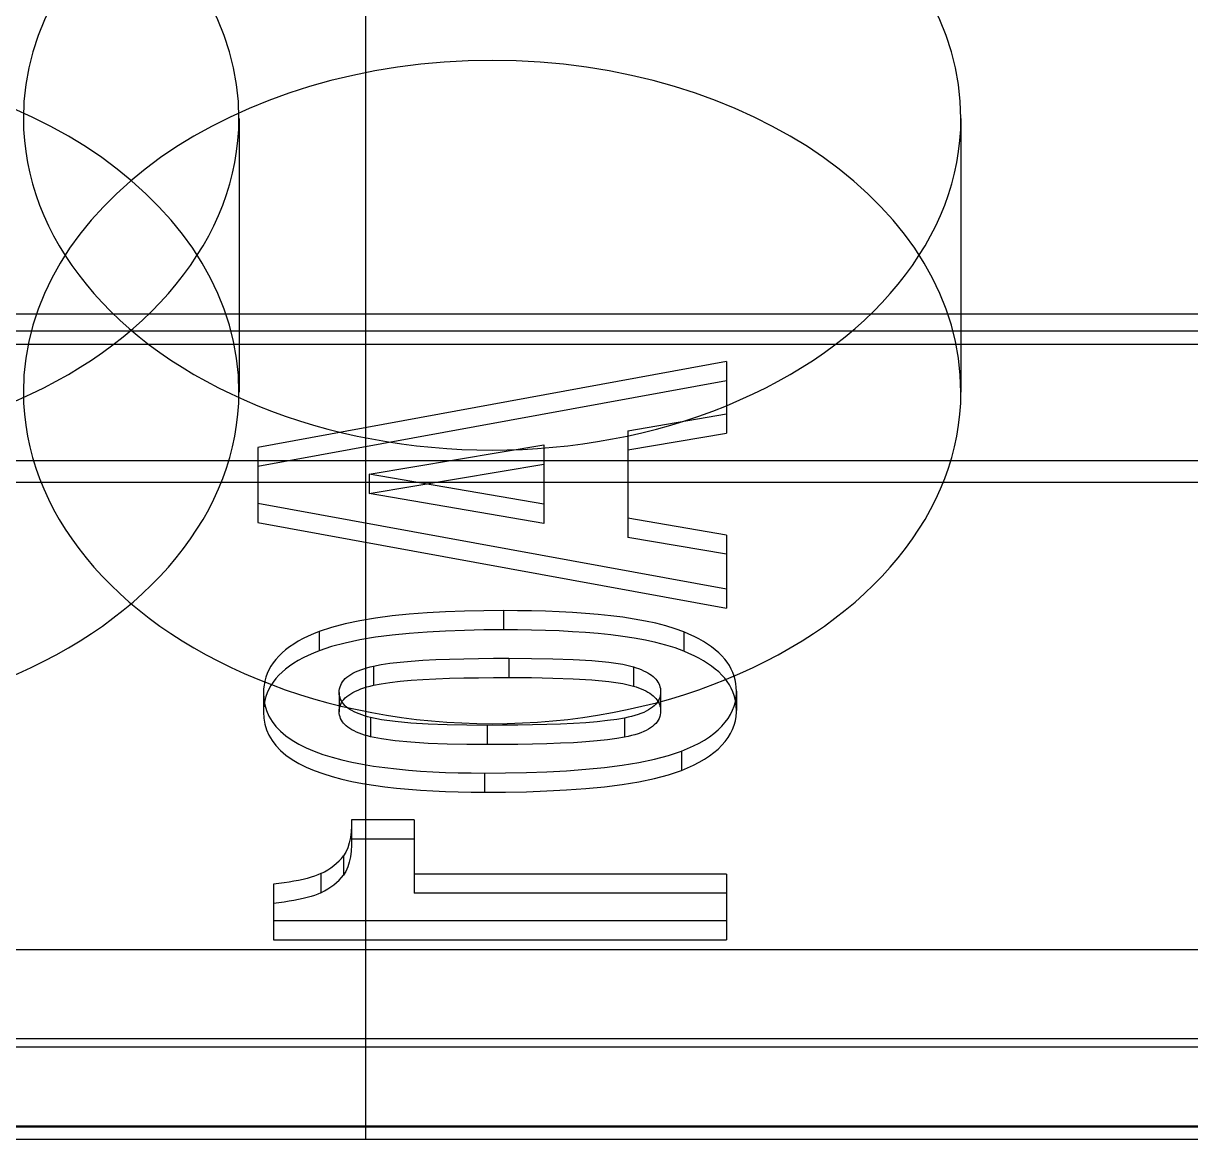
# Model space of a CAD drawing. Extents: x 0 to 171, y 0 to 233.
# Drawn here: x 115.943 to 120.894, y 15.515 to 20.248 of the extents above; entities that cross this region are included whole.
import ezdxf

# ---------------------------------------------------------------- set-up
doc = ezdxf.new("R2010")
doc.units = 0
doc.layers.add('-15N-THT. THIẾT BỊ ĐÓNG MỞ', color=40, linetype='CONTINUOUS')

# ---------------------------------------------------------------- blocks, each defined once
blk = doc.blocks.new('06 - N - SC VSD CHIẾU TRÊN ATV630U75~D11N4')
at = {"layer": '-15N-THT. THIẾT BỊ ĐÓNG MỞ'}
for p, q in [((31.8945, -200.6534), (31.8945, -217.4922)), ((31.3577, -213.1625), (31.3577, -214.3225)), ((34.4199, -213.1625), (34.4199, -214.3225)), ((39.5042, -213.9921), (-38.8143, -213.9921)), ((-38.8143, -214.0624), (39.5042, -214.0624)), ((39.5042, -214.1207), (-38.8143, -214.1207)), ((33.4256, -214.1934), (31.4372, -214.5572)), ((33.4256, -214.1934), (33.4256, -214.4965)), ((33.4256, -214.2749), (31.4372, -214.6386)), ((33.0072, -214.4861), (33.4256, -214.415)), ((33.0072, -214.4861), (33.0072, -214.939)), ((33.0072, -214.5675), (33.4256, -214.4965)), ((31.4372, -214.5572), (31.4372, -214.8749)), ((31.9097, -214.6708), (32.6508, -214.546)), ((32.6508, -214.546), (32.6508, -214.8797)), ((-72.7889, -214.6125), (72.7889, -214.6125)), ((31.9097, -214.7522), (32.6508, -214.6275)), ((31.9097, -214.6708), (31.9097, -214.7522)), ((32.6508, -214.7983), (31.9097, -214.6708)), ((-43.1916, -214.7038), (66.4715, -214.7038)), ((32.6508, -214.8797), (31.9097, -214.7522)), ((31.4372, -214.7934), (33.4256, -215.1572)), ((31.4372, -214.8749), (33.4256, -215.2386)), ((33.4256, -214.9286), (33.0072, -214.8575)), ((33.4256, -214.9286), (33.4256, -215.2386)), ((33.4256, -215.0101), (33.0072, -214.939)), ((32.0069, -215.2717), (31.9368, -215.2808)), ((32.08, -215.2643), (32.0069, -215.2717)), ((32.1558, -215.2586), (32.08, -215.2643)), ((32.2339, -215.2543), (32.1558, -215.2586)), ((32.3141, -215.2514), (32.2339, -215.2543)), ((32.396, -215.2497), (32.3141, -215.2514)), ((32.4793, -215.2492), (32.396, -215.2497)), ((32.5395, -215.2495), (32.4793, -215.2492)), ((32.4793, -215.2492), (32.4793, -215.3306)), ((32.599, -215.2503), (32.5395, -215.2495)), ((32.6576, -215.2519), (32.599, -215.2503)), ((32.7153, -215.2541), (32.6576, -215.2519)), ((32.772, -215.2571), (32.7153, -215.2541)), ((32.8275, -215.2608), (32.772, -215.2571)), ((32.8816, -215.2654), (32.8275, -215.2608)), ((32.9343, -215.2709), (32.8816, -215.2654)), ((32.9853, -215.2773), (32.9343, -215.2709)), ((33.0344, -215.2848), (32.9853, -215.2773)), ((31.7499, -215.3204), (31.6974, -215.3381)), ((31.8077, -215.3051), (31.7499, -215.3204)), ((31.8702, -215.2919), (31.8077, -215.3051)), ((31.9368, -215.2808), (31.8702, -215.2919)), ((33.0814, -215.2934), (33.0344, -215.2848)), ((33.1261, -215.303), (33.0814, -215.2934)), ((33.1682, -215.3139), (33.1261, -215.303)), ((33.2076, -215.326), (33.1682, -215.3139)), ((33.244, -215.3394), (33.2076, -215.326)), ((31.6297, -215.368), (31.6093, -215.3791)), ((31.6513, -215.3575), (31.6297, -215.368)), ((31.6738, -215.3476), (31.6513, -215.3575)), ((31.6974, -215.3381), (31.6738, -215.3476)), ((31.6974, -215.3381), (31.6974, -215.4196)), ((31.8702, -215.3733), (31.8077, -215.3865)), ((31.9368, -215.3623), (31.8702, -215.3733)), ((32.0069, -215.3531), (31.9368, -215.3623)), ((32.08, -215.3457), (32.0069, -215.3531)), ((32.1558, -215.34), (32.08, -215.3457)), ((32.2339, -215.3357), (32.1558, -215.34)), ((32.3141, -215.3328), (32.2339, -215.3357)), ((32.396, -215.3311), (32.3141, -215.3328)), ((32.4793, -215.3306), (32.396, -215.3311)), ((32.5395, -215.3309), (32.4793, -215.3306)), ((32.599, -215.3318), (32.5395, -215.3309)), ((32.6576, -215.3333), (32.599, -215.3318)), ((32.7153, -215.3355), (32.6576, -215.3333)), ((32.772, -215.3385), (32.7153, -215.3355)), ((32.8275, -215.3423), (32.772, -215.3385)), ((32.8816, -215.3468), (32.8275, -215.3423)), ((32.9343, -215.3524), (32.8816, -215.3468)), ((32.9853, -215.3588), (32.9343, -215.3524)), ((33.0344, -215.3663), (32.9853, -215.3588)), ((33.0814, -215.3748), (33.0344, -215.3663)), ((33.1261, -215.3845), (33.0814, -215.3748)), ((33.2663, -215.3488), (33.244, -215.3394)), ((33.244, -215.3394), (33.244, -215.4208)), ((33.2877, -215.3587), (33.2663, -215.3488)), ((33.308, -215.3691), (33.2877, -215.3587)), ((33.3272, -215.3799), (33.308, -215.3691)), ((31.5554, -215.4154), (31.5401, -215.4284)), ((31.5721, -215.4028), (31.5554, -215.4154)), ((31.59, -215.3907), (31.5721, -215.4028)), ((31.6093, -215.3791), (31.59, -215.3907)), ((31.6974, -215.4196), (31.6738, -215.429)), ((31.7499, -215.4019), (31.6974, -215.4196)), ((31.8077, -215.3865), (31.7499, -215.4019)), ((33.1682, -215.3953), (33.1261, -215.3845)), ((33.2076, -215.4074), (33.1682, -215.3953)), ((33.244, -215.4208), (33.2076, -215.4074)), ((33.2663, -215.4303), (33.244, -215.4208)), ((33.3453, -215.3913), (33.3272, -215.3799)), ((33.3623, -215.403), (33.3453, -215.3913)), ((33.378, -215.4152), (33.3623, -215.403)), ((33.3926, -215.4279), (33.378, -215.4152)), ((31.5024, -215.4704), (31.4926, -215.4852)), ((31.5136, -215.456), (31.5024, -215.4704)), ((31.5262, -215.442), (31.5136, -215.456)), ((31.5401, -215.4284), (31.5262, -215.442)), ((31.59, -215.4722), (31.5721, -215.4842)), ((31.6093, -215.4605), (31.59, -215.4722)), ((31.6297, -215.4495), (31.6093, -215.4605)), ((31.6513, -215.439), (31.6297, -215.4495)), ((31.6738, -215.429), (31.6513, -215.439)), ((31.9601, -215.4778), (31.998, -215.4721)), ((31.998, -215.4721), (32.0407, -215.4671)), ((32.0407, -215.4671), (32.0875, -215.463)), ((32.0875, -215.463), (32.1381, -215.4596)), ((32.1381, -215.4596), (32.1923, -215.4569)), ((32.1923, -215.4569), (32.2499, -215.4548)), ((32.2499, -215.4548), (32.3107, -215.4532)), ((32.3107, -215.4532), (32.3737, -215.4521)), ((32.3737, -215.4521), (32.4378, -215.4514)), ((32.4378, -215.4514), (32.5023, -215.4513)), ((32.5023, -215.4513), (32.5023, -215.5327)), ((32.5023, -215.4513), (32.5981, -215.4518)), ((32.5981, -215.4518), (32.6894, -215.4534)), ((32.6894, -215.4534), (32.7753, -215.4565)), ((32.7753, -215.4565), (32.8548, -215.4612)), ((32.8548, -215.4612), (32.9259, -215.4678)), ((32.9259, -215.4678), (32.9857, -215.4767)), ((33.2877, -215.4402), (33.2663, -215.4303)), ((33.308, -215.4505), (33.2877, -215.4402)), ((33.3272, -215.4614), (33.308, -215.4505)), ((33.3453, -215.4727), (33.3272, -215.4614)), ((33.3623, -215.4844), (33.3453, -215.4727)), ((33.4058, -215.4409), (33.3926, -215.4279)), ((33.4178, -215.4544), (33.4058, -215.4409)), ((33.4284, -215.4683), (33.4178, -215.4544)), ((33.4377, -215.4825), (33.4284, -215.4683)), ((31.4771, -215.516), (31.4714, -215.5319)), ((31.4841, -215.5005), (31.4771, -215.516)), ((31.4926, -215.4852), (31.4841, -215.5005)), ((31.5262, -215.5234), (31.5136, -215.5374)), ((31.5401, -215.5099), (31.5262, -215.5234)), ((31.5554, -215.4968), (31.5401, -215.5099)), ((31.5721, -215.4842), (31.5554, -215.4968)), ((31.8156, -215.5315), (31.8233, -215.5256)), ((31.8233, -215.5256), (31.8318, -215.5199)), ((31.8318, -215.5199), (31.8412, -215.5145)), ((31.8412, -215.5145), (31.8515, -215.5093)), ((31.8515, -215.5093), (31.8626, -215.5044)), ((31.8626, -215.5044), (31.8746, -215.4998)), ((31.8746, -215.4998), (31.8872, -215.4954)), ((31.8872, -215.4954), (31.9005, -215.4913)), ((31.9005, -215.4913), (31.9143, -215.4875)), ((31.9143, -215.4875), (31.9286, -215.484)), ((31.9286, -215.484), (31.9601, -215.4778)), ((31.9286, -215.484), (31.9286, -215.5654)), ((32.9857, -215.4767), (33.0303, -215.4873)), ((33.0303, -215.4873), (33.0303, -215.5688)), ((33.0303, -215.4873), (33.0417, -215.4911)), ((33.0417, -215.4911), (33.0527, -215.4951)), ((33.0527, -215.4951), (33.0632, -215.4993)), ((33.0632, -215.4993), (33.0732, -215.5038)), ((33.0732, -215.5038), (33.0826, -215.5084)), ((33.0826, -215.5084), (33.0914, -215.5132)), ((33.0914, -215.5132), (33.0997, -215.5182)), ((33.0997, -215.5182), (33.1073, -215.5234)), ((33.1073, -215.5234), (33.1141, -215.5288)), ((33.378, -215.4967), (33.3623, -215.4844)), ((33.3926, -215.5093), (33.378, -215.4967)), ((33.4058, -215.5224), (33.3926, -215.5093)), ((33.4178, -215.5359), (33.4058, -215.5224)), ((33.4458, -215.4971), (33.4377, -215.4825)), ((33.4525, -215.5121), (33.4458, -215.4971)), ((33.458, -215.5273), (33.4525, -215.5121)), ((31.4639, -215.5646), (31.4621, -215.5814)), ((31.467, -215.5482), (31.4639, -215.5646)), ((31.4714, -215.5319), (31.467, -215.5482)), ((31.4926, -215.5667), (31.4841, -215.5819)), ((31.5024, -215.5519), (31.4926, -215.5667)), ((31.5136, -215.5374), (31.5024, -215.5519)), ((31.7844, -215.5802), (31.7864, -215.5724)), ((31.7864, -215.5724), (31.7892, -215.5649)), ((31.7892, -215.5649), (31.7929, -215.5577)), ((31.7929, -215.5577), (31.7973, -215.5507)), ((31.7973, -215.5507), (31.8026, -215.544)), ((31.8026, -215.544), (31.8087, -215.5376)), ((31.8087, -215.5376), (31.8156, -215.5315)), ((31.8872, -215.5768), (31.9005, -215.5727)), ((31.9005, -215.5727), (31.9143, -215.5689)), ((31.9143, -215.5689), (31.9286, -215.5654)), ((31.9286, -215.5654), (31.9601, -215.5592)), ((31.9601, -215.5592), (31.998, -215.5536)), ((31.998, -215.5536), (32.0407, -215.5486)), ((32.0407, -215.5486), (32.0875, -215.5444)), ((32.0875, -215.5444), (32.1381, -215.541)), ((32.1381, -215.541), (32.1923, -215.5383)), ((32.1923, -215.5383), (32.2499, -215.5362)), ((32.2499, -215.5362), (32.3107, -215.5346)), ((32.3107, -215.5346), (32.3737, -215.5335)), ((32.3737, -215.5335), (32.4378, -215.5329)), ((32.4378, -215.5329), (32.5023, -215.5327)), ((32.5023, -215.5327), (32.5981, -215.5332)), ((32.5981, -215.5332), (32.6894, -215.5349)), ((32.6894, -215.5349), (32.7753, -215.5379)), ((32.7753, -215.5379), (32.8548, -215.5427)), ((32.8548, -215.5427), (32.9259, -215.5493)), ((32.9259, -215.5493), (32.9857, -215.5581)), ((32.9857, -215.5581), (33.0303, -215.5688)), ((33.0303, -215.5688), (33.0417, -215.5726)), ((33.0417, -215.5726), (33.0527, -215.5766)), ((33.1141, -215.5288), (33.1203, -215.5343)), ((33.1203, -215.5343), (33.1257, -215.5401)), ((33.1257, -215.5401), (33.1305, -215.546)), ((33.1305, -215.546), (33.1346, -215.5521)), ((33.1346, -215.5521), (33.1381, -215.5585)), ((33.1381, -215.5585), (33.141, -215.565)), ((33.141, -215.565), (33.1433, -215.5718)), ((33.1433, -215.5718), (33.1449, -215.5787)), ((33.4284, -215.5497), (33.4178, -215.5359)), ((33.4377, -215.564), (33.4284, -215.5497)), ((33.4458, -215.5786), (33.4377, -215.564)), ((33.4622, -215.5428), (33.458, -215.5273)), ((33.4652, -215.5586), (33.4622, -215.5428)), ((33.4669, -215.5745), (33.4652, -215.5586)), ((33.4675, -215.5906), (33.4669, -215.5745)), ((31.4621, -215.5814), (31.4615, -215.5983)), ((31.4615, -215.5983), (31.4629, -215.6238)), ((31.4615, -215.5983), (31.4615, -215.6797)), ((31.4629, -215.6238), (31.4671, -215.6488)), ((31.4714, -215.6134), (31.467, -215.6296)), ((31.4771, -215.5975), (31.4714, -215.6134)), ((31.4841, -215.5819), (31.4771, -215.5975)), ((31.7828, -215.5962), (31.7832, -215.5881)), ((31.7828, -215.5962), (31.7828, -215.6776)), ((31.7832, -215.6036), (31.7828, -215.5962)), ((31.7832, -215.5881), (31.7844, -215.5802)), ((31.7843, -215.6109), (31.7832, -215.6036)), ((31.7862, -215.6181), (31.7843, -215.6109)), ((31.7889, -215.6252), (31.7862, -215.6181)), ((31.7922, -215.632), (31.7889, -215.6252)), ((31.8026, -215.6255), (31.8087, -215.6191)), ((31.8087, -215.6191), (31.8156, -215.6129)), ((31.8156, -215.6129), (31.8233, -215.607)), ((31.8233, -215.607), (31.8318, -215.6014)), ((31.8318, -215.6014), (31.8412, -215.5959)), ((31.8412, -215.5959), (31.8515, -215.5908)), ((31.8515, -215.5908), (31.8626, -215.5859)), ((31.8626, -215.5859), (31.8746, -215.5812)), ((31.8746, -215.5812), (31.8872, -215.5768)), ((33.0527, -215.5766), (33.0632, -215.5808)), ((33.0632, -215.5808), (33.0732, -215.5852)), ((33.0732, -215.5852), (33.0826, -215.5898)), ((33.0826, -215.5898), (33.0914, -215.5947)), ((33.0914, -215.5947), (33.0997, -215.5997)), ((33.0997, -215.5997), (33.1073, -215.6049)), ((33.1073, -215.6049), (33.1141, -215.6102)), ((33.1141, -215.6102), (33.1203, -215.6158)), ((33.1203, -215.6158), (33.1257, -215.6215)), ((33.1257, -215.6215), (33.1305, -215.6274)), ((33.1395, -215.6248), (33.1357, -215.6321)), ((33.1424, -215.6171), (33.1395, -215.6248)), ((33.1445, -215.6092), (33.1424, -215.6171)), ((33.1458, -215.601), (33.1445, -215.6092)), ((33.1449, -215.5787), (33.1459, -215.5856)), ((33.1462, -215.5927), (33.1458, -215.601)), ((33.1459, -215.5856), (33.1462, -215.5927)), ((33.1462, -215.5927), (33.1462, -215.6742)), ((33.4525, -215.5935), (33.4458, -215.5786)), ((33.458, -215.6088), (33.4525, -215.5935)), ((33.4622, -215.6243), (33.458, -215.6088)), ((33.4652, -215.64), (33.4622, -215.6243)), ((33.4675, -215.5906), (33.4675, -215.6721)), ((33.4677, -215.68), (33.4677, -215.5986)), ((31.4621, -215.6628), (31.4615, -215.6797)), ((31.4639, -215.6461), (31.4621, -215.6628)), ((31.467, -215.6296), (31.4639, -215.6461)), ((31.4671, -215.6488), (31.4744, -215.6729)), ((31.4744, -215.6729), (31.4846, -215.6963)), ((31.7828, -215.6776), (31.7832, -215.6696)), ((31.7832, -215.6696), (31.7844, -215.6616)), ((31.7844, -215.6616), (31.7864, -215.6539)), ((31.7864, -215.6539), (31.7892, -215.6464)), ((31.7892, -215.6464), (31.7929, -215.6391)), ((31.7962, -215.6386), (31.7922, -215.632)), ((31.7929, -215.6391), (31.7973, -215.6322)), ((31.8009, -215.6449), (31.7962, -215.6386)), ((31.7973, -215.6322), (31.8026, -215.6255)), ((31.8063, -215.6509), (31.8009, -215.6449)), ((31.8126, -215.6568), (31.8063, -215.6509)), ((31.8196, -215.6623), (31.8126, -215.6568)), ((31.8275, -215.6677), (31.8196, -215.6623)), ((31.8363, -215.6729), (31.8275, -215.6677)), ((31.8457, -215.6779), (31.8363, -215.6729)), ((33.0949, -215.6701), (33.0851, -215.6755)), ((33.1038, -215.6645), (33.0949, -215.6701)), ((33.1119, -215.6586), (33.1038, -215.6645)), ((33.1191, -215.6525), (33.1119, -215.6586)), ((33.1255, -215.646), (33.1191, -215.6525)), ((33.131, -215.6392), (33.1255, -215.646)), ((33.1305, -215.6274), (33.1346, -215.6336)), ((33.1357, -215.6321), (33.131, -215.6392)), ((33.1346, -215.6336), (33.1381, -215.6399)), ((33.1381, -215.6399), (33.141, -215.6465)), ((33.141, -215.6465), (33.1433, -215.6532)), ((33.1433, -215.6532), (33.1449, -215.6601)), ((33.1449, -215.6601), (33.1459, -215.6671)), ((33.1462, -215.6742), (33.1458, -215.6825)), ((33.1459, -215.6671), (33.1462, -215.6742)), ((33.4669, -215.656), (33.4652, -215.64)), ((33.4675, -215.6721), (33.4669, -215.656)), ((31.4615, -215.6797), (31.4629, -215.7053)), ((31.4629, -215.7053), (31.4671, -215.7302)), ((31.4846, -215.6963), (31.498, -215.7188)), ((31.498, -215.7188), (31.5145, -215.7402)), ((31.7832, -215.6851), (31.7828, -215.6776)), ((31.7843, -215.6924), (31.7832, -215.6851)), ((31.7862, -215.6996), (31.7843, -215.6924)), ((31.7889, -215.7066), (31.7862, -215.6996)), ((31.7922, -215.7134), (31.7889, -215.7066)), ((31.7962, -215.72), (31.7922, -215.7134)), ((31.8009, -215.7263), (31.7962, -215.72)), ((31.8559, -215.6826), (31.8457, -215.6779)), ((31.8667, -215.6871), (31.8559, -215.6826)), ((31.8781, -215.6913), (31.8667, -215.6871)), ((31.89, -215.6953), (31.8781, -215.6913)), ((31.9025, -215.699), (31.89, -215.6953)), ((31.9155, -215.7024), (31.9025, -215.699)), ((31.9155, -215.7024), (31.9155, -215.7838)), ((31.9625, -215.7119), (31.9155, -215.7024)), ((32.0203, -215.7198), (31.9625, -215.7119)), ((32.0867, -215.7259), (32.0203, -215.7198)), ((32.8769, -215.7203), (32.8287, -215.7242)), ((32.921, -215.7157), (32.8769, -215.7203)), ((32.9602, -215.7104), (32.921, -215.7157)), ((32.9934, -215.7046), (32.9602, -215.7104)), ((33.0083, -215.7014), (32.9934, -215.7046)), ((32.9934, -215.7046), (32.9934, -215.786)), ((33.0228, -215.6979), (33.0083, -215.7014)), ((33.0367, -215.694), (33.0228, -215.6979)), ((33.0501, -215.6898), (33.0367, -215.694)), ((33.0626, -215.6853), (33.0501, -215.6898)), ((33.0743, -215.6805), (33.0626, -215.6853)), ((33.0851, -215.6755), (33.0743, -215.6805)), ((33.131, -215.7207), (33.1255, -215.7274)), ((33.1357, -215.7136), (33.131, -215.7207)), ((33.1395, -215.7062), (33.1357, -215.7136)), ((33.1424, -215.6985), (33.1395, -215.7062)), ((33.1445, -215.6906), (33.1424, -215.6985)), ((33.1458, -215.6825), (33.1445, -215.6906)), ((31.4671, -215.7302), (31.4744, -215.7544)), ((31.4744, -215.7544), (31.4846, -215.7777)), ((31.5145, -215.7402), (31.5342, -215.7607)), ((31.5342, -215.7607), (31.557, -215.78)), ((31.8063, -215.7324), (31.8009, -215.7263)), ((31.8126, -215.7382), (31.8063, -215.7324)), ((31.8196, -215.7438), (31.8126, -215.7382)), ((31.8275, -215.7492), (31.8196, -215.7438)), ((31.8363, -215.7544), (31.8275, -215.7492)), ((31.8457, -215.7593), (31.8363, -215.7544)), ((31.8559, -215.764), (31.8457, -215.7593)), ((31.8667, -215.7685), (31.8559, -215.764)), ((31.8781, -215.7727), (31.8667, -215.7685)), ((31.89, -215.7767), (31.8781, -215.7727)), ((32.1604, -215.7304), (32.0867, -215.7259)), ((32.2401, -215.7334), (32.1604, -215.7304)), ((32.3239, -215.735), (32.2401, -215.7334)), ((32.4105, -215.7356), (32.3239, -215.735)), ((32.4756, -215.7354), (32.4105, -215.7356)), ((32.4105, -215.7356), (32.4105, -215.817)), ((32.5397, -215.7348), (32.4756, -215.7354)), ((32.6023, -215.7337), (32.5397, -215.7348)), ((32.6631, -215.7322), (32.6023, -215.7337)), ((32.7215, -215.7301), (32.6631, -215.7322)), ((32.7768, -215.7275), (32.7215, -215.7301)), ((32.8287, -215.7242), (32.7768, -215.7275)), ((33.0501, -215.7713), (33.0367, -215.7754)), ((33.0626, -215.7668), (33.0501, -215.7713)), ((33.0743, -215.762), (33.0626, -215.7668)), ((33.0851, -215.7569), (33.0743, -215.762)), ((33.0949, -215.7516), (33.0851, -215.7569)), ((33.1038, -215.746), (33.0949, -215.7516)), ((33.1119, -215.7401), (33.1038, -215.746)), ((33.1191, -215.7339), (33.1119, -215.7401)), ((33.1255, -215.7274), (33.1191, -215.7339)), ((31.4846, -215.7777), (31.498, -215.8002)), ((31.498, -215.8002), (31.5145, -215.8217)), ((31.5145, -215.8217), (31.5342, -215.8422)), ((31.557, -215.78), (31.5828, -215.7982)), ((31.5828, -215.7982), (31.6115, -215.8152)), ((31.6115, -215.8152), (31.6431, -215.831)), ((31.9025, -215.7804), (31.89, -215.7767)), ((31.9155, -215.7838), (31.9025, -215.7804)), ((31.9625, -215.7933), (31.9155, -215.7838)), ((32.0203, -215.8012), (31.9625, -215.7933)), ((32.0867, -215.8074), (32.0203, -215.8012)), ((32.1604, -215.8119), (32.0867, -215.8074)), ((32.2401, -215.8148), (32.1604, -215.8119)), ((32.3239, -215.8165), (32.2401, -215.8148)), ((32.4105, -215.817), (32.3239, -215.8165)), ((32.4756, -215.8168), (32.4105, -215.817)), ((32.5397, -215.8162), (32.4756, -215.8168)), ((32.6023, -215.8152), (32.5397, -215.8162)), ((32.6631, -215.8136), (32.6023, -215.8152)), ((32.7215, -215.8116), (32.6631, -215.8136)), ((32.7768, -215.809), (32.7215, -215.8116)), ((32.8287, -215.8057), (32.7768, -215.809)), ((32.8769, -215.8017), (32.8287, -215.8057)), ((32.921, -215.7971), (32.8769, -215.8017)), ((32.9602, -215.7918), (32.921, -215.7971)), ((32.9934, -215.786), (32.9602, -215.7918)), ((33.0083, -215.7828), (32.9934, -215.786)), ((33.0228, -215.7793), (33.0083, -215.7828)), ((33.0367, -215.7754), (33.0228, -215.7793)), ((31.5342, -215.8422), (31.557, -215.8615)), ((31.557, -215.8615), (31.5828, -215.8797)), ((31.6431, -215.831), (31.6772, -215.8455)), ((31.6772, -215.8455), (31.7139, -215.8589)), ((31.7139, -215.8589), (31.7528, -215.871)), ((31.7528, -215.871), (31.7939, -215.8819)), ((33.1195, -215.8796), (33.18, -215.8635)), ((33.18, -215.8635), (33.234, -215.845)), ((33.234, -215.845), (33.234, -215.9264)), ((31.5828, -215.8797), (31.6115, -215.8967)), ((31.6115, -215.8967), (31.6431, -215.9124)), ((31.6431, -215.9124), (31.6772, -215.927)), ((31.7939, -215.8819), (31.8369, -215.8918)), ((31.8369, -215.8918), (31.8817, -215.9005)), ((31.8817, -215.9005), (31.9282, -215.9081)), ((31.9282, -215.9081), (31.9762, -215.9148)), ((31.9762, -215.9148), (32.0255, -215.9205)), ((32.0255, -215.9205), (32.076, -215.9253)), ((32.7475, -215.9279), (32.8291, -215.922)), ((32.8291, -215.922), (32.9076, -215.9143)), ((32.9076, -215.9143), (32.9826, -215.9048)), ((32.9826, -215.9048), (33.0535, -215.8933)), ((33.0535, -215.8933), (33.1195, -215.8796)), ((31.6772, -215.927), (31.7139, -215.9403)), ((31.7139, -215.9403), (31.7528, -215.9524)), ((31.7528, -215.9524), (31.7939, -215.9634)), ((31.7939, -215.9634), (31.8369, -215.9732)), ((32.076, -215.9253), (32.1276, -215.9293)), ((32.1276, -215.9293), (32.1802, -215.9324)), ((32.1802, -215.9324), (32.2336, -215.9348)), ((32.2336, -215.9348), (32.2878, -215.9364)), ((32.2878, -215.9364), (32.3428, -215.9373)), ((32.3428, -215.9373), (32.3983, -215.9377)), ((32.3983, -215.9377), (32.4883, -215.9371)), ((32.3983, -215.9377), (32.3983, -216.0191)), ((32.4883, -215.9371), (32.5768, -215.9354)), ((32.5768, -215.9354), (32.6633, -215.9324)), ((32.6633, -215.9324), (32.7475, -215.9279)), ((33.0535, -215.9747), (33.1195, -215.961)), ((33.1195, -215.961), (33.18, -215.9449)), ((33.18, -215.9449), (33.234, -215.9264)), ((31.8369, -215.9732), (31.8817, -215.9819)), ((31.8817, -215.9819), (31.9282, -215.9896)), ((31.9282, -215.9896), (31.9762, -215.9963)), ((31.9762, -215.9963), (32.0255, -216.002)), ((32.0255, -216.002), (32.076, -216.0068)), ((32.076, -216.0068), (32.1276, -216.0107)), ((32.1276, -216.0107), (32.1802, -216.0138)), ((32.1802, -216.0138), (32.2336, -216.0162)), ((32.2336, -216.0162), (32.2878, -216.0178)), ((32.2878, -216.0178), (32.3428, -216.0188)), ((32.3428, -216.0188), (32.3983, -216.0191)), ((32.3983, -216.0191), (32.4883, -216.0186)), ((32.4883, -216.0186), (32.5768, -216.0168)), ((32.5768, -216.0168), (32.6633, -216.0138)), ((32.6633, -216.0138), (32.7475, -216.0094)), ((32.7475, -216.0094), (32.8291, -216.0034)), ((32.8291, -216.0034), (32.9076, -215.9958)), ((32.9076, -215.9958), (32.9826, -215.9863)), ((32.9826, -215.9863), (33.0535, -215.9747)), ((31.8349, -216.1623), (31.8332, -216.1874)), ((31.8354, -216.1363), (31.8349, -216.1623)), ((32.1, -216.1363), (31.8354, -216.1363)), ((31.8354, -216.1363), (31.8354, -216.2177)), ((32.1, -216.1363), (32.1, -216.4477)), ((31.8302, -216.2114), (31.8256, -216.2339)), ((31.8332, -216.1874), (31.8302, -216.2114)), ((31.8354, -216.2177), (31.8349, -216.2437)), ((32.1, -216.2177), (31.8354, -216.2177)), ((31.8193, -216.2547), (31.811, -216.2733)), ((31.8256, -216.2339), (31.8193, -216.2547)), ((31.8349, -216.2437), (31.8332, -216.2689)), ((31.811, -216.2733), (31.8009, -216.289)), ((31.8009, -216.289), (31.8009, -216.3704)), ((31.8256, -216.3154), (31.8193, -216.3361)), ((31.8302, -216.2929), (31.8256, -216.3154)), ((31.8332, -216.2689), (31.8302, -216.2929)), ((31.7045, -216.3641), (31.6922, -216.3696)), ((31.7045, -216.3641), (31.7045, -216.4456)), ((31.811, -216.3547), (31.8009, -216.3704)), ((31.8193, -216.3361), (31.811, -216.3547)), ((33.4256, -216.3662), (32.1, -216.3662)), ((33.4256, -216.3662), (33.4256, -216.6449)), ((31.527, -216.4066), (31.5047, -216.4094)), ((31.5047, -216.4094), (31.5047, -216.6449)), ((31.5489, -216.4036), (31.527, -216.4066)), ((31.5702, -216.4003), (31.5489, -216.4036)), ((31.5908, -216.3967), (31.5702, -216.4003)), ((31.6105, -216.3929), (31.5908, -216.3967)), ((31.6292, -216.3888), (31.6105, -216.3929)), ((31.6467, -216.3845), (31.6292, -216.3888)), ((31.6631, -216.3798), (31.6467, -216.3845)), ((31.6783, -216.3748), (31.6631, -216.3798)), ((31.6922, -216.3696), (31.6783, -216.3748)), ((31.6467, -216.4659), (31.6292, -216.4703)), ((31.6631, -216.4612), (31.6467, -216.4659)), ((31.6783, -216.4563), (31.6631, -216.4612)), ((31.6922, -216.451), (31.6783, -216.4563)), ((31.7045, -216.4456), (31.6922, -216.451)), ((33.4256, -216.4477), (32.1, -216.4477)), ((31.527, -216.4881), (31.5047, -216.4909)), ((31.5489, -216.485), (31.527, -216.4881)), ((31.5702, -216.4817), (31.5489, -216.485)), ((31.5908, -216.4782), (31.5702, -216.4817)), ((31.6105, -216.4743), (31.5908, -216.4782)), ((31.6292, -216.4703), (31.6105, -216.4743)), ((31.5047, -216.5634), (33.4256, -216.5634)), ((31.5047, -216.6449), (33.4256, -216.6449)), ((39.5042, -216.6867), (-38.8143, -216.6867)), ((-42.1675, -217.098), (65.906, -217.098)), ((39.5042, -217.0643), (-38.8143, -217.0643)), ((-38.8143, -217.4339), (39.5042, -217.4339)), ((39.5042, -217.4399), (-38.8143, -217.4399)), ((39.5042, -217.4922), (-38.8143, -217.4922))]:
    blk.add_line(p, q, dxfattribs=at)
for centre, major_axis, ratio, start_param, end_param in [((29.3692, -213.1625), (-1.9884, 0), 0.707107, 3.141593, 6.283185), ((32.4314, -213.1625), (-1.9884, 0), 0.707107, 3.141593, 6.283185), ((29.3692, -214.3225), (-1.9884, 0), 0.707107, 3.141593, 6.283185), ((32.4314, -214.3225), (-1.9884, 0), 0.707107, 3.141593, 6.283185), ((29.3692, -213.1625), (-1.9884, 0), 0.707107, 0, 3.141593), ((32.4314, -213.1625), (-1.9884, 0), 0.707107, 0, 3.141593), ((29.3692, -214.3225), (-1.9884, 0), 0.707107, 0, 3.141593), ((32.4314, -214.3225), (-1.9884, 0), 0.707107, 0, 3.141593), ((32.9559, -215.5986), (0.5117, 0), 0.573576, -0.996471, 0), ((32.9559, -215.5986), (0.5117, 0), 0.573576, 0, 0.027013), ((32.9559, -215.68), (-0.5117, 0), 0.573576, -3.141593, -3.11458), ((32.9559, -215.68), (-0.5117, 0), 0.573576, 2.145122, 3.141593), ((31.4718, -216.208), (0.3582, 0), 0.573576, -0.863593, -0.405461), ((31.4718, -216.2894), (-0.3582, 0), 0.573576, 2.278, 2.736132)]:
    blk.add_ellipse(centre, major_axis=major_axis, ratio=ratio, start_param=start_param, end_param=end_param, dxfattribs=at)

msp = doc.modelspace()

# ---------------------------------------------------------------- block references
msp.add_blockref('06 - N - SC VSD CHIẾU TRÊN ATV630U75~D11N4', (85.5, 233.0068))

doc.saveas('drawing.dxf')
